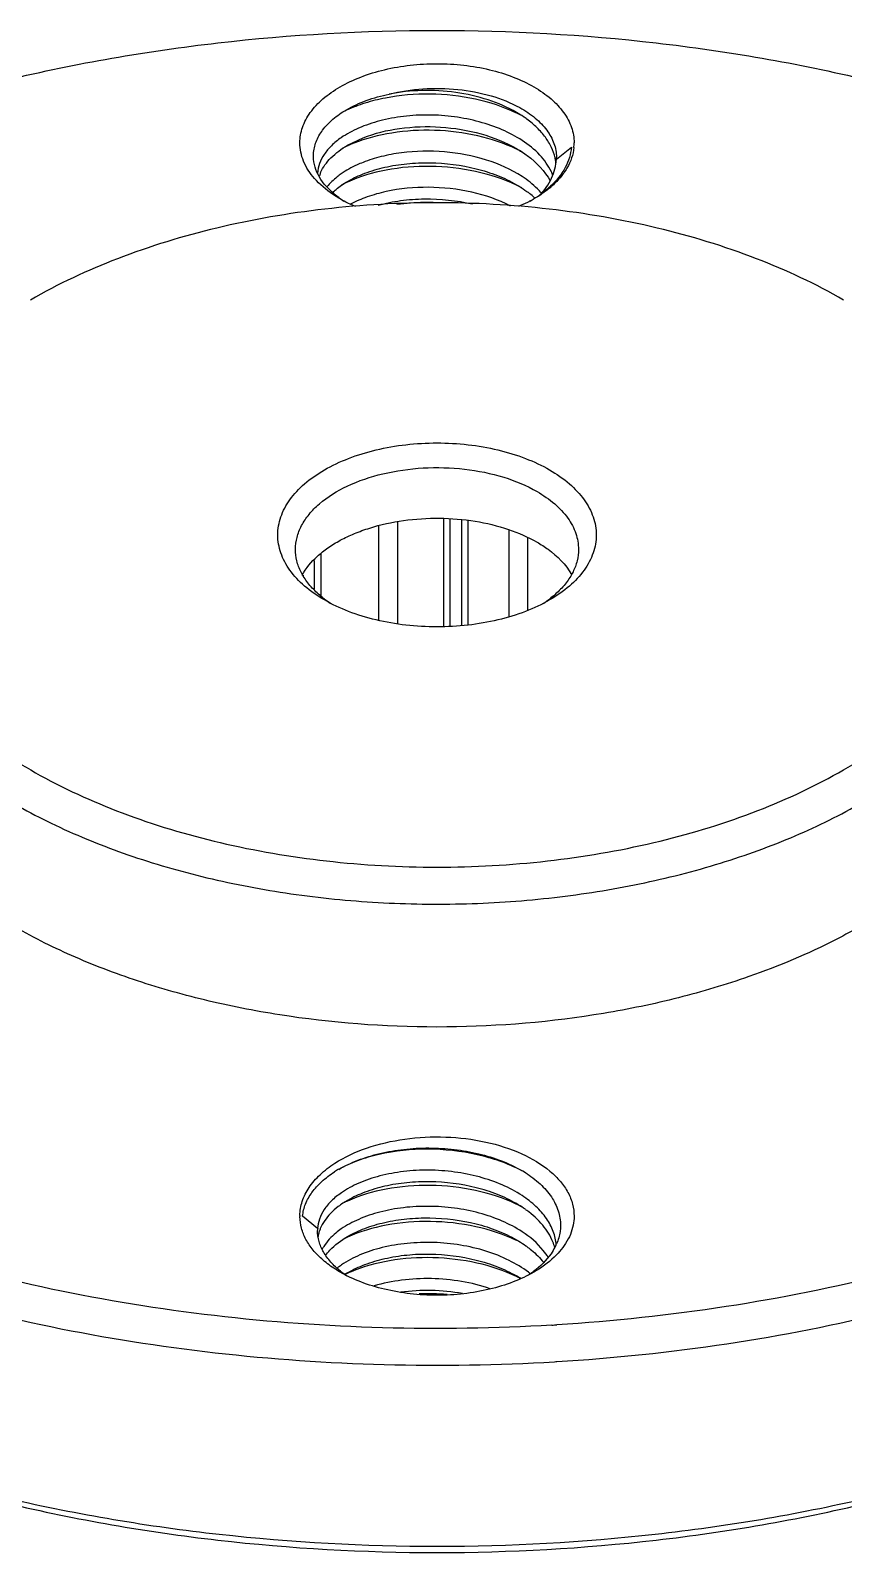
# Model space of a CAD drawing. Header units: inches. Extents: x -12 to 92, y -2 to 146.
# Drawn here: x 69.9 to 79.09, y 55.76 to 72.96 of the extents above; entities that cross this region are included whole.
import ezdxf

# ---------------------------------------------------------------- set-up
doc = ezdxf.new("R2010")
doc.units = ezdxf.units.IN
doc.header["$LTSCALE"] = 0.5
doc.header["$MEASUREMENT"] = 0
doc.layers.add('02___PRT_ALL_AXES', color=7, linetype='Continuous')

msp = doc.modelspace()

# ---------------------------------------------------------------- linework, layer by layer
at = {"color": 7, "linetype": 'Continuous'}
for p, q in [((73.488, 71.661), (73.662, 71.744)), ((75.848, 71.503), (76.018, 71.639)), ((69.902, 69.912), (69.902, 69.912)), ((74.571, 67.445), (74.571, 66.226)), ((74.644, 67.44), (74.644, 66.226)), ((74.777, 67.426), (74.777, 66.236)), ((74.846, 67.419), (74.846, 66.245)), ((73.836, 67.364), (73.836, 66.296)), ((74.052, 67.404), (74.052, 66.258)), ((75.31, 67.318), (75.31, 66.338)), ((75.521, 67.226), (75.521, 66.408)), ((73.109, 66.969), (73.109, 66.645)), ((73.187, 67.044), (73.187, 66.572)), ((72.985, 66.802), (72.985, 66.798)), ((73.226, 66.524), (73.226, 66.524)), ((73.149, 59.422), (72.979, 59.563)), ((75.841, 57.915), (75.828, 57.914)), ((75.854, 57.916), (75.841, 57.915))]:
    msp.add_line(p, q, dxfattribs=at)
for centre, radius, start, end in [((74.73, 70.878), 1.333, 56.0339, 59.9737), ((74.655, 70.465), 1.728, 62.1093, 64.5494), ((74.786, 70.961), 1.233, 53.7914, 56.0249), ((74.105, 70.303), 1.485, 114.4989, 117.2131), ((74.154, 70.192), 1.606, 111.8552, 114.4833), ((74.654, 70.055), 1.73, 62.0399, 64.5433), ((75.531, 71.688), 0.517, 354.1144, 359.9887), ((75.295, 71.392), 0.553, 11.1543, 13.3101), ((75.306, 71.394), 0.542, 6.9853, 11.1593), ((75.398, 71.524), 0.45, 357.263, 359.9993), ((73.568, 71.182), 0.42, 161.3516, 162.1828), ((73.581, 71.178), 0.434, 156.5196, 161.3284), ((74.099, 69.906), 1.472, 114.5794, 117.6564), ((74.649, 69.636), 1.741, 62.3788, 64.5916), ((75.231, 71.093), 0.621, 21.3887, 25.6265), ((74.048, 71.981), 1.125, 234.0182, 237.6993), ((74.828, 70.202), 1.161, 51.6641, 53.7881), ((74.874, 70.26), 1.087, 48.3211, 51.6647), ((74.833, 72.375), 1.525, 298.171, 299.1327), ((74.853, 72.34), 1.483, 299.1331, 299.9986), ((74.915, 70.307), 1.025, 47.5587, 48.2864), ((74.016, 67.581), 1.311, 233.0212, 236.7849), ((74.996, 67.56), 1.285, 303.1744, 307.0159), ((74.022, 58.993), 1.269, 120.0438, 122.4953), ((74.769, 58.897), 1.366, 56.7603, 59.9312), ((74.105, 58.38), 1.488, 114.5747, 116.4114), ((74.652, 58.131), 1.734, 62.1668, 64.6243), ((73.461, 59.563), 0.513, 179.388, 180.6737), ((74.802, 58.655), 1.205, 53.859, 54.446), ((73.599, 59.4), 0.45, 177.263, 179.9993), ((73.574, 59.26), 0.427, 158.6055, 161.5228), ((73.584, 59.256), 0.437, 157.6514, 158.6125), ((74.11, 57.962), 1.498, 114.5142, 115.8366), ((73.645, 58.948), 0.506, 147.4841, 151.6179), ((74.637, 57.692), 1.769, 63.5466, 64.5749), ((74.802, 58.246), 1.206, 53.8568, 54.4793), ((75.269, 59.057), 0.581, 14.9411, 21.6933), ((75.293, 59.492), 0.608, 332.4559, 336.2325), ((73.945, 58.248), 0.927, 124.5778, 128.2642), ((74.039, 59.738), 1.017, 231.7387, 233.416), ((74.087, 59.804), 1.099, 233.444, 236.3779), ((74.032, 57.984), 1.087, 120.0726, 121.9733), ((74.113, 57.549), 1.504, 114.461, 115.8175), ((74.132, 57.507), 1.55, 113.8303, 114.4647), ((74.146, 57.475), 1.585, 112.9622, 113.8295), ((74.703, 57.689), 1.384, 57.5561, 59.916), ((74.641, 57.293), 1.758, 62.8782, 64.5055), ((74.841, 58.021), 1.141, 51.3107, 52.6864), ((74.866, 59.902), 1.205, 303.6261, 304.8074), ((74.897, 59.857), 1.15, 304.8001, 307.0318), ((74.386, 56.049), 2.637, 85.0927, 91.9136), ((74.51, 80.02), 21.727, 273.397, 273.5448)]:
    msp.add_arc(centre, radius, start, end, dxfattribs=at)
for points, knots in [([(65.518, 70.81), (65.819, 70.984), (66.45, 71.312), (67.451, 71.739), (68.52, 72.108), (70.038, 72.521), (72.037, 72.866), (74.498, 73.004), (76.96, 72.866), (78.959, 72.521), (80.477, 72.108), (81.874, 71.626), (82.864, 71.165), (83.479, 70.81)], [0, 0, 0, 0, 0.05585, 0.114217, 0.174837, 0.237427, 0.367049, 0.500044, 0.633039, 0.76266, 0.82525, 0.885872, 1, 1, 1, 1]), ([(72.948, 71.688), (72.948, 71.747), (72.97, 71.87), (73.063, 72.041), (73.211, 72.196), (73.406, 72.33), (73.641, 72.44), (73.909, 72.521), (74.198, 72.571), (74.498, 72.588), (74.799, 72.571), (75.088, 72.521), (75.355, 72.44), (75.591, 72.33), (75.786, 72.196), (75.933, 72.041), (76.027, 71.87), (76.048, 71.747), (76.048, 71.688)], [0, 0, 0, 0, 0.045368, 0.093956, 0.147968, 0.208348, 0.274934, 0.34678, 0.422405, 0.499999, 0.577594, 0.653219, 0.725065, 0.791651, 0.852031, 0.906043, 0.954632, 1, 1, 1, 1]), ([(73.475, 72.062), (73.546, 72.103), (73.704, 72.174), (73.87, 72.22), (73.957, 72.238)], [0, 0, 0, 0, 0.477496, 1, 1, 1, 1]), ([(75.397, 72.025), (75.25, 72.095), (74.928, 72.199), (74.423, 72.255), (74.001, 72.22), (73.688, 72.142), (73.544, 72.088), (73.477, 72.057)], [0, 0, 0, 0, 0.247889, 0.51018, 0.767154, 0.887671, 1, 1, 1, 1]), ([(73.957, 72.238), (74.082, 72.27), (74.342, 72.309), (74.732, 72.303), (75.102, 72.233), (75.331, 72.143), (75.433, 72.087)], [0, 0, 0, 0, 0.255496, 0.516939, 0.76953, 1, 1, 1, 1]), ([(75.397, 72.032), (75.296, 72.09), (75.072, 72.186), (74.709, 72.268), (74.331, 72.289), (74.079, 72.263), (73.957, 72.238)], [0, 0, 0, 0, 0.235826, 0.489596, 0.748908, 1, 1, 1, 1]), ([(73.102, 71.562), (73.105, 71.609), (73.126, 71.706), (73.204, 71.84), (73.323, 71.963), (73.421, 72.031), (73.475, 72.062)], [0, 0, 0, 0, 0.217033, 0.45051, 0.709995, 1, 1, 1, 1]), ([(75.433, 72.087), (75.495, 72.052), (75.607, 71.978), (75.743, 71.84), (75.828, 71.687), (75.848, 71.577), (75.848, 71.524)], [0, 0, 0, 0, 0.290983, 0.550673, 0.783392, 1, 1, 1, 1]), ([(75.46, 71.715), (75.389, 71.762), (75.232, 71.844), (74.974, 71.932), (74.695, 71.988), (74.407, 72.008), (74.123, 71.993), (73.856, 71.944), (73.618, 71.864), (73.477, 71.788), (73.415, 71.746)], [0, 0, 0, 0, 0.118923, 0.246815, 0.380547, 0.516271, 0.649852, 0.777226, 0.89481, 1, 1, 1, 1]), ([(75.834, 71.519), (75.824, 71.56), (75.795, 71.641), (75.725, 71.756), (75.63, 71.863), (75.555, 71.926), (75.514, 71.956)], [0, 0, 0, 0, 0.226975, 0.467011, 0.724034, 1, 1, 1, 1]), ([(73.415, 71.746), (73.376, 71.719), (73.306, 71.662), (73.222, 71.563), (73.167, 71.457), (73.151, 71.382), (73.149, 71.346)], [0, 0, 0, 0, 0.285258, 0.54319, 0.778663, 1, 1, 1, 1]), ([(75.397, 71.617), (75.258, 71.683), (74.953, 71.784), (74.474, 71.844), (73.998, 71.816), (73.695, 71.738), (73.557, 71.683)], [0, 0, 0, 0, 0.245859, 0.506207, 0.763435, 1, 1, 1, 1]), ([(73.662, 71.744), (73.794, 71.797), (74.086, 71.867), (74.54, 71.881), (74.991, 71.807), (75.272, 71.696), (75.397, 71.624)], [0, 0, 0, 0, 0.238424, 0.498124, 0.758573, 1, 1, 1, 1]), ([(75.791, 71.361), (75.758, 71.43), (75.661, 71.565), (75.533, 71.668), (75.46, 71.715)], [0, 0, 0, 0, 0.470104, 1, 1, 1, 1]), ([(73.113, 71.286), (73.063, 71.344), (72.999, 71.44), (72.956, 71.582), (72.948, 71.653), (72.948, 71.688)], [0, 0, 0, 0, 0.521751, 0.76412, 1, 1, 1, 1]), ([(73.155, 71.329), (73.136, 71.365), (73.107, 71.441), (73.1, 71.523), (73.102, 71.562)], [0, 0, 0, 0, 0.510043, 1, 1, 1, 1]), ([(73.182, 71.351), (73.209, 71.413), (73.299, 71.534), (73.419, 71.621), (73.488, 71.661)], [0, 0, 0, 0, 0.45908, 1, 1, 1, 1]), ([(75.46, 71.307), (75.336, 71.388), (75.049, 71.515), (74.583, 71.602), (74.179, 71.595), (73.872, 71.538), (73.729, 71.493), (73.662, 71.467)], [0, 0, 0, 0, 0.237789, 0.498015, 0.759483, 0.883725, 1, 1, 1, 1]), ([(75.397, 71.624), (75.439, 71.599), (75.588, 71.503), (75.717, 71.37), (75.778, 71.257)], [0, 0, 0, 0, 0.2752, 1, 1, 1, 1]), ([(76.018, 71.639), (76.014, 71.6), (75.998, 71.52), (75.932, 71.363), (75.847, 71.26), (75.782, 71.199)], [0, 0, 0, 0, 0.231661, 0.47281, 1, 1, 1, 1]), ([(76.046, 71.635), (76.042, 71.595), (76.024, 71.514), (75.97, 71.398), (75.89, 71.288), (75.823, 71.222), (75.787, 71.19)], [0, 0, 0, 0, 0.228843, 0.468388, 0.724186, 1, 1, 1, 1]), ([(73.662, 71.467), (73.639, 71.458), (73.554, 71.422), (73.472, 71.377), (73.416, 71.338)], [0, 0, 0, 0, 0.263697, 1, 1, 1, 1]), ([(75.396, 71.209), (75.25, 71.279), (74.929, 71.382), (74.428, 71.438), (73.936, 71.399), (73.625, 71.308), (73.487, 71.244)], [0, 0, 0, 0, 0.247786, 0.509932, 0.767005, 1, 1, 1, 1]), ([(73.488, 71.253), (73.55, 71.289), (73.687, 71.352), (73.912, 71.418), (74.16, 71.457), (74.507, 71.471), (74.856, 71.428), (75.18, 71.325), (75.328, 71.255), (75.397, 71.215)], [0, 0, 0, 0, 0.108366, 0.227306, 0.354412, 0.486647, 0.752561, 0.880063, 1, 1, 1, 1]), ([(75.657, 71.091), (75.713, 71.15), (75.783, 71.248), (75.835, 71.393), (75.846, 71.467), (75.848, 71.503)], [0, 0, 0, 0, 0.522835, 0.765161, 1, 1, 1, 1]), ([(73.402, 71.055), (73.374, 71.071), (73.269, 71.137), (73.173, 71.217), (73.113, 71.286)], [0, 0, 0, 0, 0.267247, 1, 1, 1, 1]), ([(73.387, 71.071), (73.361, 71.09), (73.27, 71.162), (73.193, 71.253), (73.155, 71.329)], [0, 0, 0, 0, 0.272533, 1, 1, 1, 1]), ([(73.416, 71.338), (73.4, 71.327), (73.341, 71.283), (73.288, 71.232), (73.254, 71.19)], [0, 0, 0, 0, 0.265573, 1, 1, 1, 1]), ([(73.32, 71.13), (73.332, 71.141), (73.384, 71.187), (73.442, 71.226), (73.488, 71.253)], [0, 0, 0, 0, 0.237249, 1, 1, 1, 1]), ([(75.397, 71.215), (75.407, 71.209), (75.447, 71.185), (75.486, 71.16), (75.514, 71.139)], [0, 0, 0, 0, 0.255156, 1, 1, 1, 1]), ([(75.681, 71.119), (75.665, 71.136), (75.599, 71.206), (75.522, 71.267), (75.46, 71.307)], [0, 0, 0, 0, 0.237797, 1, 1, 1, 1]), ([(75.787, 71.19), (75.773, 71.178), (75.712, 71.128), (75.646, 71.085), (75.594, 71.055)], [0, 0, 0, 0, 0.240148, 1, 1, 1, 1]), ([(75.782, 71.199), (75.772, 71.19), (75.732, 71.153), (75.689, 71.12), (75.656, 71.097)], [0, 0, 0, 0, 0.243132, 1, 1, 1, 1]), ([(73.579, 70.967), (73.564, 70.974), (73.503, 71), (73.445, 71.03), (73.402, 71.055)], [0, 0, 0, 0, 0.256494, 1, 1, 1, 1]), ([(75.331, 70.974), (75.193, 71.045), (74.886, 71.149), (74.406, 71.202), (74.004, 71.164), (73.712, 71.083), (73.581, 71.026), (73.521, 70.994)], [0, 0, 0, 0, 0.249235, 0.514064, 0.771487, 0.890551, 1, 1, 1, 1]), ([(73.835, 70.985), (73.917, 71.007), (74.09, 71.041), (74.448, 71.066), (74.722, 71.038), (74.9, 70.997)], [0, 0, 0, 0, 0.239227, 0.490365, 1, 1, 1, 1]), ([(75.552, 71.031), (75.542, 71.026), (75.497, 71.003), (75.452, 70.982), (75.418, 70.967)], [0, 0, 0, 0, 0.245231, 1, 1, 1, 1]), ([(79.095, 69.912), (78.78, 70.094), (78.092, 70.414), (76.972, 70.755), (75.759, 70.964), (74.498, 71.035), (73.238, 70.964), (72.025, 70.755), (70.905, 70.414), (70.217, 70.094), (69.902, 69.912)], [0, 0, 0, 0, 0.114154, 0.237325, 0.366974, 0.499999, 0.633024, 0.762675, 0.885842, 1, 1, 1, 1]), ([(74.454, 71.013), (74.42, 71.014), (74.283, 71.015), (74.147, 71.005), (74.046, 70.991)], [0, 0, 0, 0, 0.253192, 1, 1, 1, 1]), ([(69.687, 69.782), (69.42, 69.612), (69.049, 69.331), (68.636, 68.893), (68.39, 68.558), (68.2, 68.21), (68.07, 67.853), (68, 67.489), (67.992, 67.122), (68.046, 66.757), (68.161, 66.397), (68.336, 66.046), (68.568, 65.708), (68.855, 65.384), (69.32, 64.966), (70.029, 64.502), (71.018, 64.062), (72.133, 63.738), (73.333, 63.543), (74.576, 63.483), (75.816, 63.56), (77.008, 63.772), (78.109, 64.11), (78.785, 64.426), (79.095, 64.605)], [0, 0, 0, 0, 0.058822, 0.085915, 0.111568, 0.135963, 0.159365, 0.182111, 0.204597, 0.227238, 0.250438, 0.274551, 0.299862, 0.326576, 0.35482, 0.415993, 0.483198, 0.555444, 0.631257, 0.708862, 0.786348, 0.861811, 0.933501, 1, 1, 1, 1]), ([(79.095, 64.605), (79.372, 64.765), (79.76, 65.031), (80.204, 65.448), (80.476, 65.77), (80.694, 66.106), (80.857, 66.453), (80.961, 66.808), (81.006, 67.168), (80.992, 67.528), (80.917, 67.886), (80.783, 68.238), (80.593, 68.579), (80.347, 68.908), (79.939, 69.338), (79.573, 69.615), (79.31, 69.782)], [0, 0, 0, 0, 0.145822, 0.213173, 0.276935, 0.337445, 0.395209, 0.450925, 0.505444, 0.559716, 0.614714, 0.671349, 0.730398, 0.792469, 0.857984, 1, 1, 1, 1]), ([(73.226, 66.524), (73.147, 66.569), (73.003, 66.668), (72.832, 66.848), (72.724, 67.047), (72.686, 67.258), (72.724, 67.47), (72.832, 67.669), (73.003, 67.849), (73.23, 68.005), (73.503, 68.132), (73.814, 68.227), (74.149, 68.285), (74.498, 68.304), (74.847, 68.285), (75.183, 68.227), (75.494, 68.132), (75.684, 68.044), (75.771, 67.993)], [0, 0, 0, 0, 0.060373, 0.114395, 0.162972, 0.208345, 0.253717, 0.302299, 0.356313, 0.416693, 0.48328, 0.555128, 0.630753, 0.708346, 0.785942, 0.861563, 0.933419, 1, 1, 1, 1]), ([(72.898, 67.095), (72.898, 67.141), (72.911, 67.234), (72.964, 67.369), (73.051, 67.497), (73.215, 67.661), (73.493, 67.831), (73.894, 67.964), (74.344, 68.028), (74.806, 68.015), (75.243, 67.927), (75.511, 67.817), (75.63, 67.748)], [0, 0, 0, 0, 0.042859, 0.087488, 0.135322, 0.187286, 0.304552, 0.438222, 0.582569, 0.729727, 0.871311, 1, 1, 1, 1]), ([(75.771, 67.993), (75.85, 67.948), (75.993, 67.849), (76.165, 67.669), (76.273, 67.47), (76.311, 67.258), (76.273, 67.047), (76.165, 66.848), (75.994, 66.668), (75.85, 66.569), (75.771, 66.524)], [0, 0, 0, 0, 0.144887, 0.274534, 0.391114, 0.500003, 0.608888, 0.725477, 0.8551, 1, 1, 1, 1]), ([(75.63, 67.748), (75.7, 67.708), (75.827, 67.62), (75.98, 67.46), (76.076, 67.283), (76.098, 67.156), (76.098, 67.095)], [0, 0, 0, 0, 0.289773, 0.549066, 0.782224, 1, 1, 1, 1]), ([(72.973, 66.802), (73.017, 66.883), (73.111, 66.994), (73.266, 67.117), (73.407, 67.203), (73.566, 67.277), (73.801, 67.362), (74.123, 67.432), (74.525, 67.457), (74.925, 67.424), (75.299, 67.335), (75.527, 67.236), (75.63, 67.177)], [0, 0, 0, 0, 0.094778, 0.147786, 0.204602, 0.265034, 0.328717, 0.463554, 0.604015, 0.744077, 0.877757, 1, 1, 1, 1]), ([(73.144, 66.604), (73.105, 66.639), (73.037, 66.712), (72.958, 66.834), (72.909, 66.963), (72.898, 67.052), (72.898, 67.095)], [0, 0, 0, 0, 0.275612, 0.530488, 0.769583, 1, 1, 1, 1]), ([(75.63, 67.177), (75.673, 67.152), (75.823, 67.055), (75.955, 66.924), (76.019, 66.811)], [0, 0, 0, 0, 0.276205, 1, 1, 1, 1]), ([(76.098, 67.095), (76.098, 67.052), (76.087, 66.963), (76.039, 66.835), (75.96, 66.712), (75.891, 66.639), (75.853, 66.604)], [0, 0, 0, 0, 0.230417, 0.469508, 0.724427, 1, 1, 1, 1]), ([(67.698, 67.014), (67.698, 66.82), (67.75, 66.423), (67.978, 65.85), (68.347, 65.307), (68.848, 64.804), (69.468, 64.351), (70.195, 63.956), (71.013, 63.626), (71.905, 63.369), (72.852, 63.19), (73.834, 63.092), (74.831, 63.078), (75.82, 63.148), (76.782, 63.301), (77.694, 63.532), (78.539, 63.838), (79.062, 64.096), (79.307, 64.237)], [0, 0, 0, 0, 0.042814, 0.087395, 0.135178, 0.187087, 0.243534, 0.304491, 0.36959, 0.438198, 0.509496, 0.582533, 0.656276, 0.729665, 0.801654, 0.871257, 0.937608, 1, 1, 1, 1]), ([(73.228, 66.534), (73.22, 66.539), (73.191, 66.562), (73.164, 66.585), (73.144, 66.604)], [0, 0, 0, 0, 0.254926, 1, 1, 1, 1]), ([(75.853, 66.604), (75.847, 66.598), (75.819, 66.573), (75.791, 66.55), (75.769, 66.534)], [0, 0, 0, 0, 0.245137, 1, 1, 1, 1]), ([(75.771, 66.524), (75.684, 66.473), (75.494, 66.385), (75.183, 66.29), (74.847, 66.232), (74.498, 66.213), (74.149, 66.232), (73.814, 66.29), (73.503, 66.385), (73.313, 66.473), (73.226, 66.524)], [0, 0, 0, 0, 0.114154, 0.237325, 0.366975, 0.499998, 0.633025, 0.762667, 0.885855, 1, 1, 1, 1]), ([(73.343, 60.16), (73.455, 60.232), (73.712, 60.35), (74.139, 60.447), (74.595, 60.47), (75.044, 60.415), (75.446, 60.288), (75.728, 60.123), (75.894, 59.961), (75.982, 59.835), (76.036, 59.701), (76.048, 59.609), (76.048, 59.563)], [0, 0, 0, 0, 0.125952, 0.26615, 0.413209, 0.558401, 0.693351, 0.8118, 0.864193, 0.9123, 0.957093, 1, 1, 1, 1]), ([(75.454, 60.077), (75.297, 60.159), (74.946, 60.279), (74.397, 60.338), (73.937, 60.292), (73.603, 60.195), (73.454, 60.128), (73.386, 60.09)], [0, 0, 0, 0, 0.248343, 0.513429, 0.771403, 0.890597, 1, 1, 1, 1]), ([(73.387, 60.091), (73.456, 60.131), (73.608, 60.201), (73.855, 60.276), (74.125, 60.323), (74.407, 60.338), (74.692, 60.321), (74.967, 60.273), (75.223, 60.195), (75.381, 60.121), (75.453, 60.079)], [0, 0, 0, 0, 0.111399, 0.232406, 0.36067, 0.493205, 0.626697, 0.757736, 0.883085, 1, 1, 1, 1]), ([(72.948, 59.569), (72.949, 59.623), (72.969, 59.736), (73.049, 59.895), (73.177, 60.04), (73.284, 60.122), (73.343, 60.16)], [0, 0, 0, 0, 0.220822, 0.455535, 0.713665, 1, 1, 1, 1]), ([(72.979, 59.563), (72.984, 59.61), (73.007, 59.705), (73.083, 59.838), (73.196, 59.961), (73.29, 60.03), (73.341, 60.063)], [0, 0, 0, 0, 0.219899, 0.455265, 0.713911, 1, 1, 1, 1]), ([(75.46, 59.795), (75.389, 59.842), (75.233, 59.924), (74.975, 60.012), (74.696, 60.067), (74.408, 60.088), (74.125, 60.073), (73.858, 60.024), (73.62, 59.945), (73.478, 59.869), (73.417, 59.826)], [0, 0, 0, 0, 0.118898, 0.246757, 0.380458, 0.516155, 0.649716, 0.777099, 0.894728, 1, 1, 1, 1]), ([(75.517, 60.04), (75.576, 60.001), (75.683, 59.918), (75.808, 59.769), (75.883, 59.607), (75.897, 59.493), (75.895, 59.438)], [0, 0, 0, 0, 0.285486, 0.543027, 0.777691, 1, 1, 1, 1]), ([(82.879, 60.116), (82.374, 59.86), (81.301, 59.4), (79.587, 58.876), (77.755, 58.509), (76.494, 58.375), (75.853, 58.335)], [0, 0, 0, 0, 0.232683, 0.479063, 0.736066, 1, 1, 1, 1]), ([(75.395, 59.698), (75.249, 59.767), (74.929, 59.871), (74.428, 59.926), (73.936, 59.887), (73.625, 59.796), (73.487, 59.733)], [0, 0, 0, 0, 0.247817, 0.509958, 0.767012, 1, 1, 1, 1]), ([(75.397, 59.704), (75.328, 59.743), (75.18, 59.814), (74.856, 59.916), (74.507, 59.96), (74.16, 59.945), (73.912, 59.906), (73.687, 59.84), (73.55, 59.777), (73.488, 59.741)], [0, 0, 0, 0, 0.119931, 0.247421, 0.513332, 0.645573, 0.772685, 0.891627, 1, 1, 1, 1]), ([(73.417, 59.826), (73.377, 59.799), (73.306, 59.742), (73.221, 59.642), (73.166, 59.534), (73.151, 59.458), (73.149, 59.422)], [0, 0, 0, 0, 0.285644, 0.543586, 0.778879, 1, 1, 1, 1]), ([(73.488, 59.741), (73.451, 59.72), (73.383, 59.675), (73.27, 59.576), (73.205, 59.486), (73.179, 59.423)], [0, 0, 0, 0, 0.282392, 0.542338, 1, 1, 1, 1]), ([(75.46, 59.387), (75.389, 59.433), (75.232, 59.516), (74.974, 59.604), (74.695, 59.659), (74.407, 59.679), (74.124, 59.665), (73.857, 59.616), (73.619, 59.536), (73.477, 59.46), (73.416, 59.418)], [0, 0, 0, 0, 0.118921, 0.246797, 0.38051, 0.516225, 0.649804, 0.777184, 0.894783, 1, 1, 1, 1]), ([(75.503, 59.636), (75.494, 59.641), (75.46, 59.665), (75.424, 59.688), (75.397, 59.704)], [0, 0, 0, 0, 0.245428, 1, 1, 1, 1]), ([(75.847, 59.237), (75.843, 59.289), (75.819, 59.395), (75.738, 59.544), (75.617, 59.681), (75.516, 59.759), (75.46, 59.795)], [0, 0, 0, 0, 0.223069, 0.45983, 0.717724, 1, 1, 1, 1]), ([(82.936, 59.671), (82.424, 59.418), (81.338, 58.965), (79.608, 58.449), (77.765, 58.087), (76.497, 57.955), (75.854, 57.916)], [0, 0, 0, 0, 0.233335, 0.47987, 0.736612, 1, 1, 1, 1]), ([(73.21, 59.066), (73.17, 59.101), (73.098, 59.173), (73.014, 59.295), (72.962, 59.424), (72.949, 59.514), (72.948, 59.557)], [0, 0, 0, 0, 0.277318, 0.532763, 0.771281, 1, 1, 1, 1]), ([(73.488, 59.333), (73.55, 59.368), (73.687, 59.432), (73.912, 59.498), (74.16, 59.537), (74.507, 59.551), (74.856, 59.508), (75.18, 59.405), (75.328, 59.335), (75.397, 59.295)], [0, 0, 0, 0, 0.10837, 0.227307, 0.354419, 0.486662, 0.752579, 0.880072, 1, 1, 1, 1]), ([(75.396, 59.289), (75.25, 59.359), (74.93, 59.462), (74.43, 59.518), (73.937, 59.479), (73.627, 59.388), (73.488, 59.325)], [0, 0, 0, 0, 0.247727, 0.509826, 0.766907, 1, 1, 1, 1]), ([(75.808, 59.271), (75.781, 59.34), (75.697, 59.474), (75.579, 59.58), (75.513, 59.628)], [0, 0, 0, 0, 0.471026, 1, 1, 1, 1]), ([(76.048, 59.563), (76.048, 59.529), (76.041, 59.458), (75.997, 59.316), (75.934, 59.22), (75.883, 59.162)], [0, 0, 0, 0, 0.235881, 0.478249, 1, 1, 1, 1]), ([(73.409, 58.94), (73.369, 58.971), (73.297, 59.038), (73.212, 59.152), (73.16, 59.274), (73.148, 59.359), (73.148, 59.4)], [0, 0, 0, 0, 0.280305, 0.536454, 0.773638, 1, 1, 1, 1]), ([(73.169, 59.395), (73.167, 59.39), (73.161, 59.37), (73.156, 59.35), (73.154, 59.334)], [0, 0, 0, 0, 0.252724, 1, 1, 1, 1]), ([(73.416, 59.418), (73.395, 59.403), (73.321, 59.347), (73.255, 59.278), (73.218, 59.22)], [0, 0, 0, 0, 0.270624, 1, 1, 1, 1]), ([(73.239, 59.119), (73.253, 59.139), (73.324, 59.224), (73.414, 59.29), (73.488, 59.333)], [0, 0, 0, 0, 0.22893, 1, 1, 1, 1]), ([(75.756, 59.097), (75.739, 59.124), (75.658, 59.237), (75.55, 59.328), (75.46, 59.387)], [0, 0, 0, 0, 0.232213, 1, 1, 1, 1]), ([(75.895, 59.438), (75.894, 59.422), (75.888, 59.356), (75.869, 59.293), (75.849, 59.248)], [0, 0, 0, 0, 0.245566, 1, 1, 1, 1]), ([(75.797, 58.332), (75.16, 58.294), (73.885, 58.274), (71.991, 58.409), (70.153, 58.706), (68.967, 59.015), (68.394, 59.196)], [0, 0, 0, 0, 0.255619, 0.509992, 0.75931, 1, 1, 1, 1]), ([(75.532, 58.928), (75.464, 58.98), (75.309, 59.073), (75.049, 59.175), (74.762, 59.242), (74.462, 59.271), (74.165, 59.261), (73.884, 59.215), (73.632, 59.134), (73.483, 59.056), (73.418, 59.011)], [0, 0, 0, 0, 0.115807, 0.241804, 0.374935, 0.511145, 0.645941, 0.774837, 0.893836, 1, 1, 1, 1]), ([(75.397, 59.295), (75.406, 59.29), (75.442, 59.269), (75.477, 59.246), (75.502, 59.228)], [0, 0, 0, 0, 0.254562, 1, 1, 1, 1]), ([(75.513, 59.22), (75.531, 59.207), (75.6, 59.153), (75.663, 59.091), (75.703, 59.041)], [0, 0, 0, 0, 0.262016, 1, 1, 1, 1]), ([(75.831, 59.211), (75.818, 59.186), (75.755, 59.082), (75.665, 58.995), (75.59, 58.938)], [0, 0, 0, 0, 0.232732, 1, 1, 1, 1]), ([(75.883, 59.162), (75.864, 59.14), (75.779, 59.051), (75.677, 58.978), (75.594, 58.931)], [0, 0, 0, 0, 0.233708, 1, 1, 1, 1]), ([(73.402, 58.931), (73.385, 58.941), (73.318, 58.981), (73.254, 59.028), (73.21, 59.066)], [0, 0, 0, 0, 0.26008, 1, 1, 1, 1]), ([(73.488, 58.924), (73.55, 58.96), (73.687, 59.023), (73.912, 59.089), (74.16, 59.129), (74.507, 59.143), (74.856, 59.099), (75.18, 58.997), (75.328, 58.927), (75.397, 58.887)], [0, 0, 0, 0, 0.108365, 0.227308, 0.354425, 0.486661, 0.752568, 0.880065, 1, 1, 1, 1]), ([(75.398, 58.88), (75.256, 58.948), (74.944, 59.05), (74.456, 59.108), (73.973, 59.076), (73.666, 58.993), (73.528, 58.934)], [0, 0, 0, 0, 0.246573, 0.507644, 0.764856, 1, 1, 1, 1]), ([(75.594, 58.931), (75.519, 58.887), (75.355, 58.811), (75.088, 58.73), (74.799, 58.68), (74.498, 58.663), (74.198, 58.68), (73.909, 58.73), (73.641, 58.811), (73.477, 58.887), (73.402, 58.931)], [0, 0, 0, 0, 0.114153, 0.237324, 0.366974, 0.5, 0.633026, 0.762676, 0.885847, 1, 1, 1, 1]), ([(75.099, 58.743), (74.994, 58.779), (74.774, 58.833), (74.437, 58.865), (74.104, 58.848), (73.889, 58.804), (73.787, 58.774)], [0, 0, 0, 0, 0.250343, 0.507629, 0.761063, 1, 1, 1, 1]), ([(75.828, 57.914), (75.187, 57.876), (73.904, 57.856), (71.999, 57.987), (70.147, 58.279), (68.95, 58.582), (68.371, 58.761)], [0, 0, 0, 0, 0.255356, 0.509557, 0.758924, 1, 1, 1, 1]), ([(74.089, 58.707), (74.203, 58.722), (74.437, 58.735), (74.67, 58.712), (74.786, 58.692)], [0, 0, 0, 0, 0.496135, 1, 1, 1, 1]), ([(65.517, 57.913), (66.14, 57.569), (67.494, 56.963), (69.688, 56.318), (72.051, 55.922), (74.501, 55.789), (76.951, 55.923), (79.314, 56.319), (81.507, 56.965), (82.861, 57.571), (83.484, 57.915)], [0, 0, 0, 0, 0.114748, 0.238042, 0.367445, 0.500021, 0.632593, 0.761987, 0.885263, 1, 1, 1, 1]), ([(65.518, 57.91), (66.133, 57.555), (67.123, 57.093), (68.519, 56.612), (70.038, 56.199), (72.036, 55.854), (74.498, 55.716), (76.96, 55.854), (78.959, 56.199), (80.477, 56.612), (81.546, 56.98), (82.547, 57.407), (83.178, 57.736), (83.479, 57.91)], [0, 0, 0, 0, 0.114128, 0.17475, 0.23734, 0.366961, 0.499956, 0.632951, 0.762573, 0.825163, 0.885783, 0.94415, 1, 1, 1, 1])]:
    msp.add_open_spline(points, degree=3, knots=knots, dxfattribs=at)
at = {"layer": '02___PRT_ALL_AXES', "color": 7, "linetype": 'Continuous'}
for points, knots in [([(78.025, 62.269), (77.763, 62.177), (77.22, 62.015), (76.085, 61.78), (74.607, 61.655), (73.126, 61.753), (71.98, 61.967), (71.17, 62.189), (70.418, 62.47), (69.737, 62.807), (69.137, 63.192), (68.628, 63.621), (68.221, 64.086), (67.923, 64.581), (67.74, 65.097), (67.698, 65.451), (67.698, 65.625)], [0, 0, 0, 0, 0.068491, 0.139521, 0.285984, 0.432866, 0.504404, 0.573587, 0.639733, 0.702293, 0.760887, 0.815362, 0.865847, 0.912816, 0.957129, 1, 1, 1, 1]), ([(79.307, 62.849), (79.209, 62.793), (78.796, 62.569), (78.362, 62.387), (78.025, 62.269)], [0, 0, 0, 0, 0.240069, 1, 1, 1, 1])]:
    msp.add_open_spline(points, degree=3, knots=knots, dxfattribs=at)

doc.saveas('drawing.dxf')
